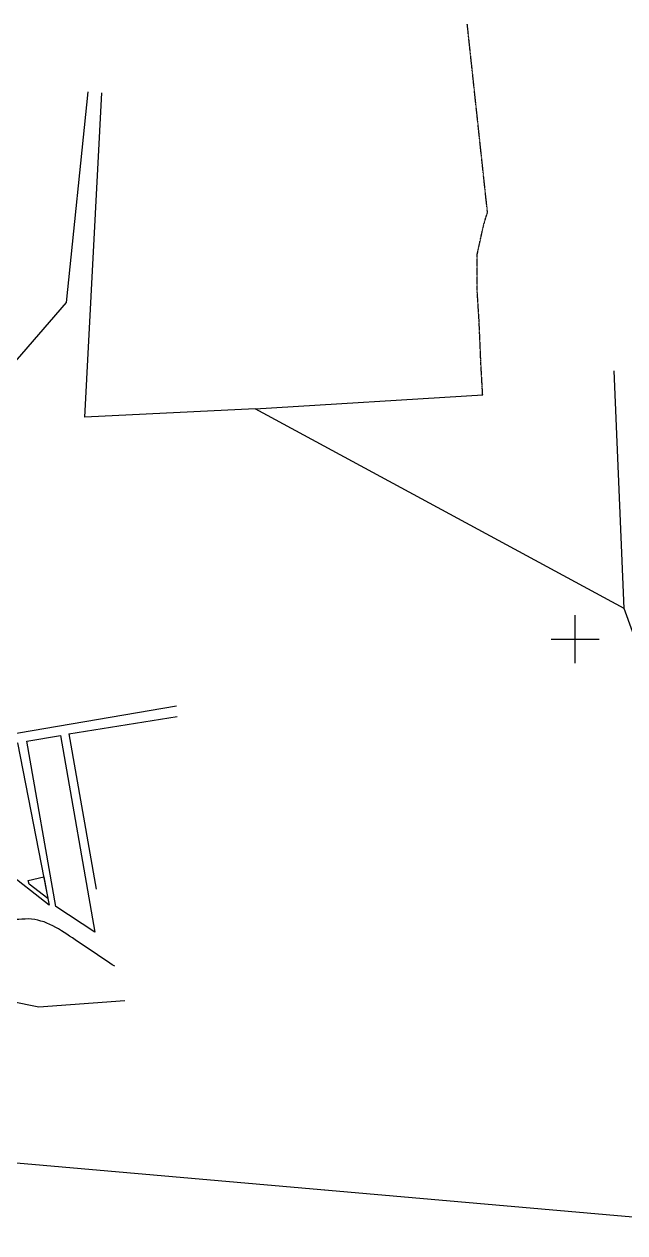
# Model space of a CAD drawing. Header units: metres. Extents: x 615331 to 657292, y 1301217 to 1321009.
# Drawn here: x 630318 to 630818, y 1319928 to 1320935 of the extents above; entities that cross this region are included whole.
import ezdxf

# ---------------------------------------------------------------- set-up
doc = ezdxf.new("R2010")
doc.units = ezdxf.units.M
doc.linetypes.add('HIDDEN', pattern=[0.375, 0.25, -0.125])
for name, color, linetype in [('2', 1, 'Continuous'), ('3', 7, 'Continuous'), ('42', 7, 'Continuous'), ('CVL_CUADCON_LIN', 8, 'Continuous')]:
    doc.layers.add(name, color=color, linetype=linetype)

# ---------------------------------------------------------------- blocks, each defined once
blk = doc.blocks.new('COORD')
at = {"layer": '42', "color": 2, "linetype": 'Continuous'}
for p, q in [((0, -2), (0, 2)), ((-2, 0), (2, 0))]:
    blk.add_line(p, q, dxfattribs=at)
blk = doc.blocks.new('COORD$')
at = {"layer": '42', "color": 2, "linetype": 'Continuous'}
blk.add_blockref('COORD', (0, 0), dxfattribs=at)

msp = doc.modelspace()

# ---------------------------------------------------------------- linework, layer by layer
at = {"layer": '2', "color": 1, "linetype": 'Continuous'}
for p, q in [((630817.84323, 1320448.33508), (630809.58923, 1320646.31208)), ((630510.30723, 1320614.64208), (630699.98823, 1320626.28608)), ((630817.84323, 1320448.33508), (630510.30723, 1320614.64208)), ((630974.69323, 1319927.96008), (629696.88323, 1320039.71808))]:
    msp.add_line(p, q, dxfattribs=at)
for points in [[(630370.75923, 1320878.88508), (630352.69023, 1320703.36308), (630185.87923, 1320510.61408), (629845.36823, 1320597.90308)], [(630510.30723, 1320614.64208), (630368.35123, 1320607.88108), (630382.44923, 1320878.19708)], [(631147.92823, 1320434.70008), (630870.17523, 1320304.02708), (630817.84323, 1320448.33508)]]:
    msp.add_lwpolyline(points, dxfattribs=at)
at = {"layer": '3', "color": 30, "linetype": 'HIDDEN'}
msp.add_lwpolyline([(630699.98823, 1320626.28608), (630698.53823, 1320651.69808), (630697.01423, 1320687.78608), (630695.29623, 1320715.23008), (630695.35323, 1320743.19308), (630700.76823, 1320767.88608), (630703.99523, 1320778.58408), (630687.14023, 1320935.32308)], dxfattribs=at)
at = {"layer": 'CVL_CUADCON_LIN', "color": 6, "ltscale": 0.5, "flags": 128}
for points in [[(630166.2694, 1320356.13141), (630190.00951, 1320350.55305), (630181.10501, 1320322.2523), (630444.66121, 1320367.20115)], [(630355.12024, 1320343.89745), (630445.30464, 1320358.16916)], [(630355.12024, 1320343.89745), (630377.74051, 1320214.3109)], [(630120.3174, 1320233.05241), (630116.25858, 1320220.74309), (630120.11304, 1320214.83525), (630118.31441, 1320202.50645), (630129.62148, 1320200.4513), (630129.62148, 1320192.48883), (630136.04617, 1320183.75616), (630187.41278, 1320153.78273), (630197.98049, 1320149.50679), (630215.44141, 1320145.46024), (630230.3554, 1320138.99491), (630240.77763, 1320131.45204), (630248.68407, 1320124.4474), (630259.1063, 1320120.49637), (630262.34015, 1320129.8357), (630329.86741, 1320116.31764), (630401.71349, 1320121.4884)]]:
    msp.add_lwpolyline(points, dxfattribs=at)
for points in [[(630319.95694, 1320337.8175), (630348.10566, 1320342.39764), (630376.53528, 1320178.62602), (630344.24154, 1320199.90504)], [(630282.90021, 1320331.57934), (630312.32263, 1320336.36099), (630338.65077, 1320201.16913), (630301.04804, 1320230.3764)]]:
    msp.add_lwpolyline(points, close=True, dxfattribs=at)
at = {"layer": 'CVL_CUADCON_LIN', "color": 4, "ltscale": 0.5, "flags": 128}
for points in [[(630321.12542, 1320221.54514), (630334.07553, 1320224.66246)], [(630322.03467, 1320218.68625), (630321.12542, 1320221.54514)], [(630334.07553, 1320224.66246), (630337.59279, 1320206.60176)], [(630337.59279, 1320206.60176), (630322.03467, 1320218.68625)]]:
    msp.add_lwpolyline(points, dxfattribs=at)
at = {"layer": 'CVL_CUADCON_LIN', "color": 2, "ltscale": 0.5, "flags": 128}
msp.add_lwpolyline([(630334.07553, 1320224.66246), (630337.59279, 1320206.60176), (630322.03467, 1320218.68625), (630321.12542, 1320221.54514)], close=True, dxfattribs=at)
at = {"layer": 'CVL_CUADCON_LIN', "color": 6, "ltscale": 0.5}
msp.add_spline([(630393.27687, 1320150.11307), (630360.20276, 1320172.15161), (630321.19114, 1320189.52823), (630300.83649, 1320190.32999), (630287.69305, 1320201.81855), (630272.00396, 1320214.1094), (630262.22077, 1320221.20597), (630234.28448, 1320230.51323), (630228.02033, 1320233.35928), (630199.35385, 1320245.83966)], degree=3, dxfattribs=at)

# ---------------------------------------------------------------- block references
at = {"layer": '42', "color": 2, "linetype": 'Continuous', "xscale": 10, "yscale": 10}
msp.add_blockref('COORD$', (630777.12523, 1320422.65208), dxfattribs=at)

doc.saveas('drawing.dxf')
